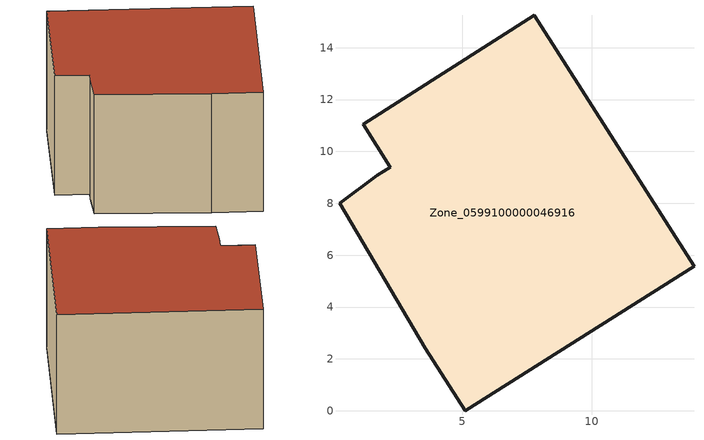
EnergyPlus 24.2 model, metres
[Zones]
Zone_0599100000046916
 floor ground (C_G): 0.27,8.01 1.73,9.08 2.23,9.4 1.19,11.04 7.78,15.25 13.94,5.58 5.12,0 3.57,2.41 z0
 wall outside (C_F): 5.12,0 13.94,5.58 7.78,15.25 1.19,11.04 2.23,9.4 1.73,9.08 0.27,8.01 3.57,2.41 5.12,0 z0:7.42
 roof outside (C_R): 1.73,9.08 0.27,8.01 3.57,2.41 5.12,0 13.94,5.58 7.78,15.25 1.19,11.04 2.23,9.4 z7.42
[BUILDING]
Pand.0599100000046916: North Axis=0; Terrain=City; Loads Convergence Tolerance Value=0.04; Temperature Convergence Tolerance Value=0.4; Solar Distribution=FullExterior; Maximum Number of Warmup Days=25; Minimum Number of Warmup Days=1
[Site:Location]
Rotterdam.The.Hague.AP_ZH_NLD Design_Conditions: Latitude=51.96; Longitude=4.45; Time Zone=1; Elevation=-4.5
[SITE:GROUNDTEMPERATURE:BUILDINGSURFACE]
18, 18, 18, 18, 18, 18, 18, 18, 18, 18, 18, 18
[MATERIAL] Thermal Absorptance=0.9; Solar Absorptance=0.7; Visible Absorptance=0.7
Name | Roughness | Thickness | Conductivity | Density | Specific Heat
G.TC.1946 | MediumSmooth | 0.15 | 1 | 540 | 1210
F.TC.1946 | Rough | 0.3 | 0.857143 | 1920 | 840
R.TC.1946 | MediumRough | 0.2 | 0.909091 | 1500 | 1000
[CONSTRUCTION]
C_G: G.TC.1946
C_F: F.TC.1946
C_R: R.TC.1946
[ZONE]
Zone_0599100000046916: Type=1; Multiplier=1; Ceiling Height=Autocalculate; Volume=Autocalculate; Floor Area=autocalculate; Part of Total Floor Area=Yes
[ZONEINFILTRATION:DESIGNFLOWRATE]
Infil_Zone_0599100000046916: Zone or ZoneList or Space or SpaceList=Zone_0599100000046916; Schedule=AlwaysOn; Design Flow Rate Calculation Method=Flow/Area; Flow Rate per Floor Area=0.003; Constant Term Coefficient=1; Temperature Term Coefficient=0; Velocity Term Coefficient=0; Velocity Squared Term Coefficient=0
[HVACTEMPLATE:ZONE:IDEALLOADSAIRSYSTEM]
Zone_0599100000046916: Maximum Heating Supply Air Temperature=50; Minimum Cooling Supply Air Temperature=13; Maximum Heating Supply Air Humidity Ratio=0.0156; Minimum Cooling Supply Air Humidity Ratio=0.0077; Heating Limit=NoLimit; Cooling Limit=NoLimit; Dehumidification Control Type=ConstantSensibleHeatRatio; Cooling Sensible Heat Ratio=0.7; Dehumidification Setpoint=60; Humidification Control Type=None; Humidification Setpoint=30; Outdoor Air Method=None; Outdoor Air Flow Rate per Person=0.00944; Outdoor Air Flow Rate per Zone Floor Area=0; Outdoor Air Flow Rate per Zone=0; Demand Controlled Ventilation Type=None; Outdoor Air Economizer Type=NoEconomizer; Heat Recovery Type=None; Sensible Heat Recovery Effectiveness=0.7; Latent Heat Recovery Effectiveness=0.65
[ZONECONTROL:THERMOSTAT]
ThermostatControl_Zone_0599100000046916: Zone or ZoneList=Zone_0599100000046916; Control Type Schedule=DualSetpointControlType; Control 1=Thermostat_Zone_0599100000046916; Temperature Difference Between Cutout And Setpoint=0
[THERMOSTATSETPOINT:DUALSETPOINT]
Thermostat_Zone_0599100000046916: Heating Setpoint Temperature Schedule=HeatingSetpoint_Zone_0599100000046916; Cooling Setpoint Temperature Schedule=CoolingSetpoint_Zone_0599100000046916
[SCHEDULE:COMPACT]
HeatingSetpoint_Zone_0599100000046916: Through: 12/31, For: AllDays, Until: 24:00, 21
CoolingSetpoint_Zone_0599100000046916: Through: 12/31, For: AllDays, Until: 24:00, 24
DualSetpointControlType: Through: 12/31, For: AllDays, Until: 24:00, 4
AlwaysOn: Through: 12/31, For: AllDays, Until: 24:00, 1
